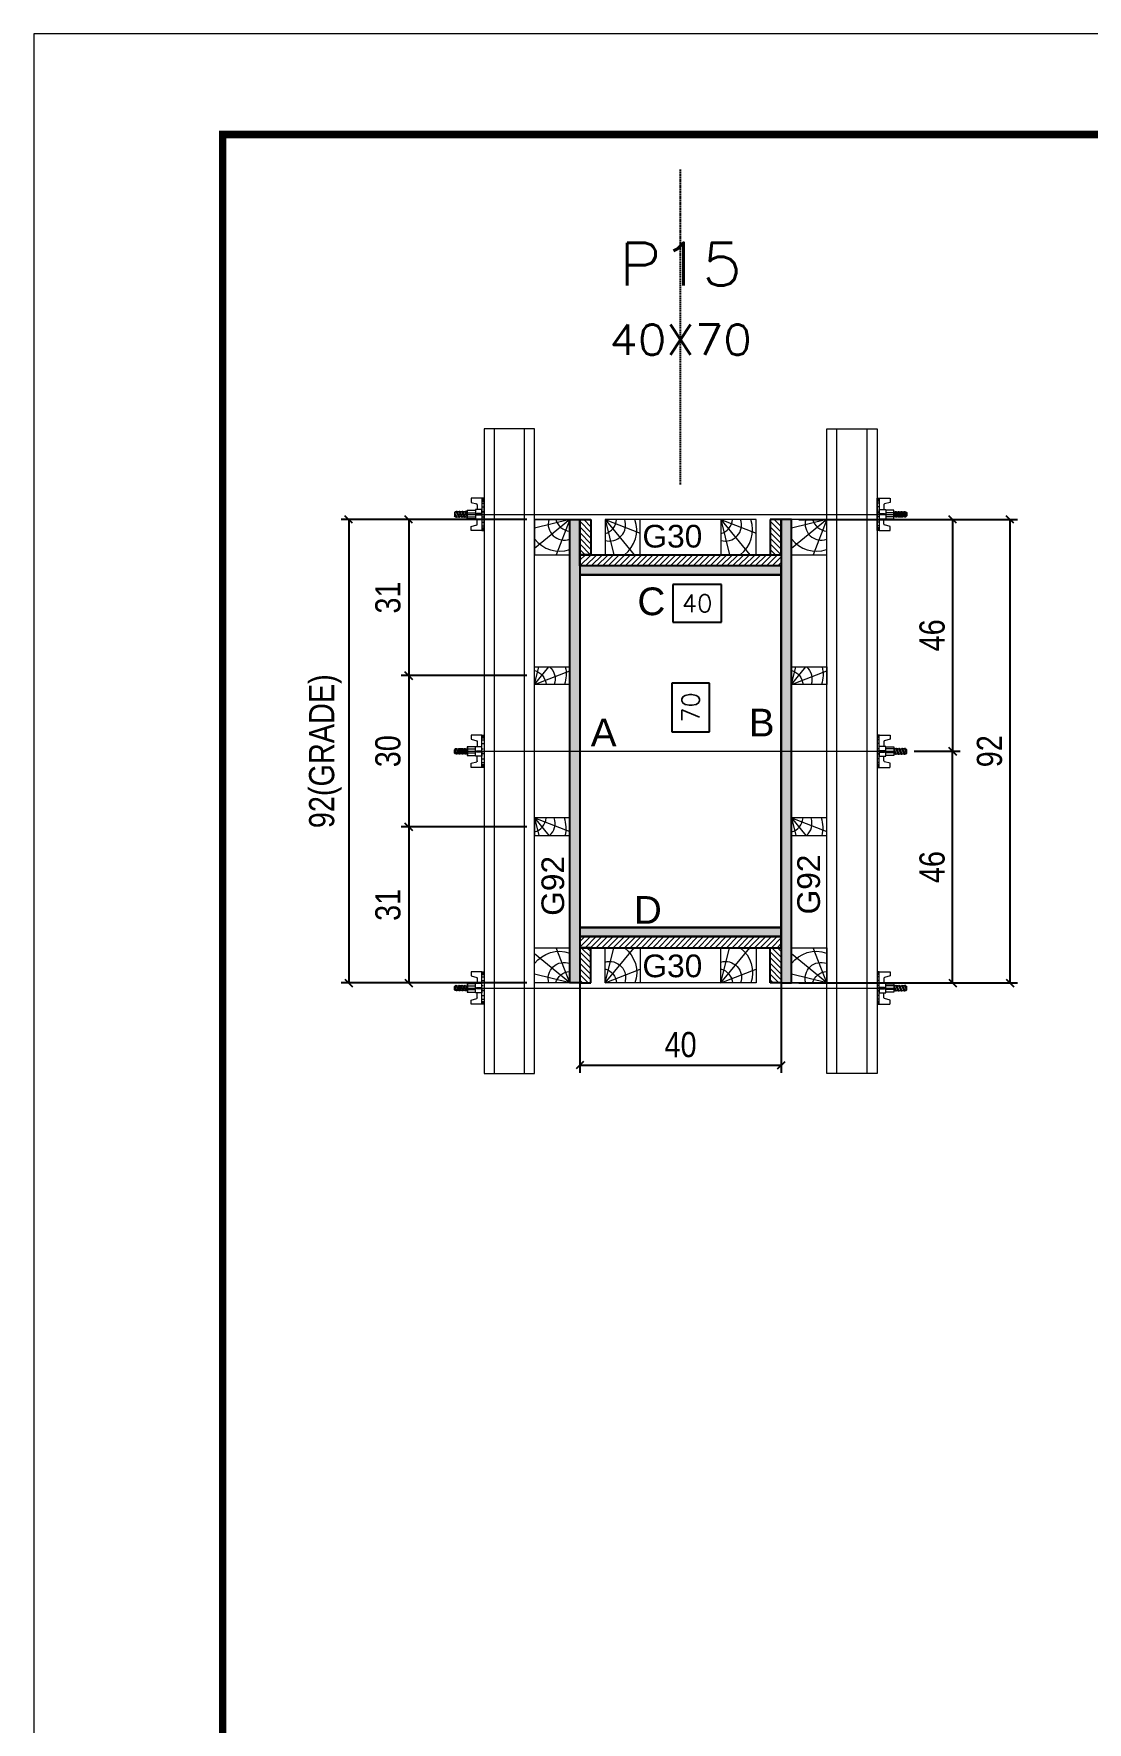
# Model space of a CAD drawing. Extents: x 1945 to 10875, y -3405 to 3369.
# Drawn here: x 3544 to 3962, y 421 to 1091 of the extents above; entities that cross this region are included whole.
import ezdxf
from ezdxf.enums import TextEntityAlignment as Align

# ---------------------------------------------------------------- set-up
doc = ezdxf.new("R2010")
doc.units = 0
doc.linetypes.add('DASHED', pattern=[0.75, 0.5, -0.25])
doc.linetypes.add('HIDDEN', pattern=[0.375, 0.25, -0.125])
for name, color, linetype in [('CHAPA', 1, 'Continuous'), ('COTA', 241, 'Continuous'), ('MEIO_PONT', 93, 'Continuous'), ('Painéis', 200, 'Continuous'), ('SARRAFO', 251, 'Continuous'), ('Texto de Titulo', 7, 'Continuous'), ('Texto Qtd Sarr', 242, 'Continuous'), ('TEXTO_GERAL', 7, 'Continuous')]:
    doc.layers.add(name, color=color, linetype=linetype)
for name, color, linetype, lineweight in [('Folhas', 255, 'Continuous', 9), ('Hachura', 251, 'Continuous', 9), ('Madeira', 126, 'Continuous', 18), ('Perfil Metálico', 224, 'Continuous', 18), ('SARRAFO DE PRESSAO', 251, 'DASHED', 9), ('Texto Seção', 7, 'Continuous', 15)]:
    doc.layers.add(name, color=color, linetype=linetype, lineweight=lineweight)
doc.styles.add('ARIAL', font='arial.ttf')
doc.styles.add('COTA TECNICA 2X', font='techl___.ttf', dxfattribs={"height": 10})
doc.styles.add('ROMANS', font='romans.shx')
doc.styles.add('SANSSERIF', font='sas_____.pfb')
doc.dimstyles.new('SECAO PILAR', dxfattribs={"dimtxt": 10, "dimasz": 3, "dimexe": 3, "dimexo": 3, "dimgap": 3, "dimtad": 1, "dimdec": 1, "dimlfac": 0.5, "dimzin": 12, "dimdsep": 46, "dimtxsty": 'COTA TECNICA 2X', "dimblk1": 'OBLIQUE', "dimblk2": 'OBLIQUE', "dimsah": 1, "dimcen": 0.9, "dimclrd": 256, "dimclre": 256, "dimclrt": 256, "dimadec": 1, "dimazin": 3, "dimtfac": 1, "dimtdec": 1, "dimtmove": 0, "dimatfit": 3, "dimfxl": 1, "dimtolj": 1, "dimtzin": 12, "dimarcsym": 0})
doc.dimstyles.new('SECÇÃO 2', dxfattribs={"dimtxt": 7, "dimasz": 6, "dimexe": 0.18, "dimexo": 2, "dimgap": -4, "dimtad": 3, "dimdec": 1, "dimlfac": 0.5, "dimzin": 12, "dimdsep": 46, "dimtxsty": 'ROMANS', "dimblk": 'ARCHTICK', "dimcen": 0.09, "dimse1": 1, "dimse2": 1, "dimsd1": 1, "dimsd2": 1, "dimclrd": 180, "dimclre": 5, "dimclrt": 1, "dimadec": 0, "dimazin": 3, "dimtfac": 1, "dimtdec": 1, "dimtofl": 0, "dimtmove": 0, "dimatfit": 3, "dimldrblk": 'ARCHTICK', "dimfxl": 1, "dimtolj": 1, "dimtzin": 0, "dimarcsym": 0})

# ---------------------------------------------------------------- blocks, each defined once
blk = doc.blocks.new('9999999999')
at = {"layer": 'Folhas'}
blk.add_lwpolyline([(98138.98, 34190.21), (99623.98, 34190.21), (99623.98, 35240.21), (98138.98, 35240.21)], close=True, dxfattribs=at)
at = {"layer": 'Folhas', "color": 30, "const_width": 3}
blk.add_lwpolyline([(98213.98, 34230.21), (99583.98, 34230.21), (99583.98, 35200.21), (98213.98, 35200.21)], close=True, dxfattribs=at)
blk = doc.blocks.new('titulo1')
at = {"layer": 'Defpoints', "color": 252, "linetype": 'HIDDEN', "ltscale": 2}
blk.add_line((0, 0), (0, 125), dxfattribs=at)
at = {"layer": 'Defpoints', "style": 'ROMANS', "oblique": 15}
blk.add_attdef('FOLHA', text='', height=10, dxfattribs=at).set_placement((0, 15.58), align=Align.MIDDLE_CENTER)
at = {"layer": 'Texto Qtd Sarr', "color": 3, "style": 'ROMANS', "oblique": 15}
for tag, height, p in [('TITULO', 17, (0, 71.45)), ('SEÇÃO', 12, (0, 41.55))]:
    blk.add_attdef(tag, text='', height=height, dxfattribs=at).set_placement(p, align=Align.MIDDLE_CENTER)
blk = doc.blocks.new('*D166')
at = {"layer": 'COTA', "color": 180, "lineweight": -2, "transparency": 16777216}
for p, q in [((3812.01, 833.44), (3797.01, 833.44)), ((3797.01, 833.44), (3797.01, 814.1)), ((3812.01, 814.1), (3812.01, 833.44)), ((3797.01, 814.1), (3812.01, 814.1))]:
    blk.add_line(p, q, dxfattribs=at)
at = {"layer": 'Defpoints', "color": 0, "transparency": 16777216}
for p in [(3760.5, 876.4), (3760.5, 736.4), (3816.01, 736.4)]:
    blk.add_point(p, dxfattribs=at)
at = {"layer": 'COTA', "color": 1, "transparency": 16777216, "insert": (3804.51, 823.77), "char_height": 7, "attachment_point": 5, "rotation": 90, "style": 'ROMANS'}
blk.add_mtext('\\A1;70', dxfattribs=at)
blk = doc.blocks.new('_ArchTick')
at = {"color": 0, "linetype": 'ByBlock', "const_width": 0.15}
blk.add_lwpolyline([(-0.5, -0.5), (0.5, 0.5)], dxfattribs=at)
blk = doc.blocks.new('_Oblique')
at = {"color": 0, "linetype": 'ByBlock', "lineweight": -2}
blk.add_line((-0.5, -0.5), (0.5, 0.5), dxfattribs=at)
blk = doc.blocks.new('*D167')
at = {"layer": 'COTA', "lineweight": -2, "transparency": 16777216}
for p, q in [((3847.5, 898.4), (3934.28, 898.4)), ((3931.28, 898.4), (3931.28, 714.4)), ((3847.5, 714.4), (3934.28, 714.4))]:
    blk.add_line(p, q, dxfattribs=at)
at = {"layer": 'Defpoints', "color": 0, "transparency": 16777216}
for p in [(3844.5, 898.4), (3844.5, 714.4), (3931.28, 714.4)]:
    blk.add_point(p, dxfattribs=at)
at = {"layer": 'COTA', "lineweight": -2, "transparency": 16777216, "xscale": 3, "yscale": 3, "zscale": 3}
for p, rotation in [((3931.28, 898.4), 90), ((3931.28, 714.4), 270)]:
    blk.add_blockref('_Oblique', p, dxfattribs=dict(at, rotation=rotation))
at = {"layer": 'COTA', "transparency": 16777216, "insert": (3923.19, 806.4), "char_height": 10, "attachment_point": 5, "rotation": 90, "style": 'COTA TECNICA 2X'}
blk.add_mtext('\\A1;92', dxfattribs=at)
blk = doc.blocks.new('*D168')
at = {"layer": 'COTA', "lineweight": -2, "transparency": 16777216}
for p, q in [((3881.5, 898.4), (3911.51, 898.4)), ((3908.51, 898.4), (3908.51, 806.4)), ((3893.3, 806.4), (3911.51, 806.4))]:
    blk.add_line(p, q, dxfattribs=at)
at = {"layer": 'Defpoints', "color": 0, "transparency": 16777216}
for p in [(3878.5, 898.4), (3890.3, 806.4), (3908.51, 806.4)]:
    blk.add_point(p, dxfattribs=at)
at = {"layer": 'COTA', "lineweight": -2, "transparency": 16777216, "xscale": 3, "yscale": 3, "zscale": 3}
for p, rotation in [((3908.51, 898.4), 90), ((3908.51, 806.4), 270)]:
    blk.add_blockref('_Oblique', p, dxfattribs=dict(at, rotation=rotation))
at = {"layer": 'COTA', "transparency": 16777216, "insert": (3900.41, 852.4), "char_height": 10, "attachment_point": 5, "rotation": 90, "style": 'COTA TECNICA 2X'}
blk.add_mtext('\\A1;46', dxfattribs=at)
blk = doc.blocks.new('*D169')
at = {"layer": 'COTA', "lineweight": -2, "transparency": 16777216}
for p, q in [((3893.3, 806.4), (3911.51, 806.4)), ((3908.51, 714.4), (3908.51, 806.4)), ((3881.5, 714.4), (3911.51, 714.4))]:
    blk.add_line(p, q, dxfattribs=at)
at = {"layer": 'Defpoints', "color": 0, "transparency": 16777216}
for p in [(3890.3, 806.4), (3908.51, 806.4), (3878.5, 714.4)]:
    blk.add_point(p, dxfattribs=at)
at = {"layer": 'COTA', "lineweight": -2, "transparency": 16777216, "xscale": 3, "yscale": 3, "zscale": 3}
for p, rotation in [((3908.51, 806.4), 90), ((3908.51, 714.4), 270)]:
    blk.add_blockref('_Oblique', p, dxfattribs=dict(at, rotation=rotation))
at = {"layer": 'COTA', "transparency": 16777216, "insert": (3900.41, 760.4), "char_height": 10, "attachment_point": 5, "rotation": 90, "style": 'COTA TECNICA 2X'}
blk.add_mtext('\\A1;46', dxfattribs=at)
blk = doc.blocks.new('*D170')
at = {"layer": 'COTA', "color": 180, "lineweight": -2, "transparency": 16777216}
for p, q in [((3816.75, 872.61), (3797.42, 872.61)), ((3797.42, 872.61), (3797.42, 857.61)), ((3816.75, 857.61), (3816.75, 872.61)), ((3797.42, 857.61), (3816.75, 857.61))]:
    blk.add_line(p, q, dxfattribs=at)
at = {"layer": 'Defpoints', "color": 0, "transparency": 16777216}
for p in [(3760.5, 876.4), (3840.5, 876.4), (3840.5, 853.61)]:
    blk.add_point(p, dxfattribs=at)
at = {"layer": 'COTA', "color": 1, "transparency": 16777216, "insert": (3807.09, 865.11), "char_height": 7, "attachment_point": 5, "style": 'ROMANS'}
blk.add_mtext('\\A1;40', dxfattribs=at)
blk = doc.blocks.new('PONTALETE')
at = {"layer": 'Madeira'}
for q in [(2.71, 7), (7, 5.76), (7, 1.74)]:
    blk.add_line((0, 0), q, dxfattribs=at)
blk.add_lwpolyline([(0, 0), (7, 0), (7, 7), (0, 7)], close=True, dxfattribs=at)
for centre, radius, start, end in [((2.04, 0.06), 6.23, 37.2818, 109.0913), ((1.09, 0.9), 3.19, 343.603, 109.9847), ((-0.21, -0.78), 3.09, 14.6322, 86.0383)]:
    blk.add_arc(centre, radius, start, end, dxfattribs=at)
blk = doc.blocks.new('*D171')
at = {"layer": 'COTA', "lineweight": -2, "transparency": 16777216}
for p, q in [((3739.5, 898.4), (3665.73, 898.4)), ((3668.73, 898.4), (3668.73, 714.4)), ((3739.5, 714.4), (3665.73, 714.4))]:
    blk.add_line(p, q, dxfattribs=at)
at = {"layer": 'Defpoints', "color": 0, "transparency": 16777216}
for p in [(3742.5, 898.4), (3668.73, 714.4), (3742.5, 714.4)]:
    blk.add_point(p, dxfattribs=at)
at = {"layer": 'COTA', "lineweight": -2, "transparency": 16777216, "xscale": 3, "yscale": 3, "zscale": 3}
for p, rotation in [((3668.73, 898.4), 90), ((3668.73, 714.4), 270)]:
    blk.add_blockref('_Oblique', p, dxfattribs=dict(at, rotation=rotation))
at = {"layer": 'COTA', "transparency": 16777216, "insert": (3659.5, 806.4), "char_height": 10, "attachment_point": 5, "rotation": 90, "style": 'COTA TECNICA 2X'}
blk.add_mtext('\\A1;92(GRADE)', dxfattribs=at)
blk = doc.blocks.new('MEIO PONTALETE')
at = {"layer": 'Madeira'}
for q in [(2.71, 7), (3.5, 2.88), (3.5, 0.87)]:
    blk.add_line((0, 0), q, dxfattribs=at)
blk.add_lwpolyline([(0, 0), (3.5, 0), (3.5, 7), (0, 7)], close=True, dxfattribs=at)
for centre, radius, start, end in [((2.04, 0.06), 6.23, 76.4499, 109.0913), ((1.09, 0.9), 3.19, 40.9063, 109.9847), ((-0.21, -0.78), 3.09, 14.6322, 86.0383)]:
    blk.add_arc(centre, radius, start, end, dxfattribs=at)
blk = doc.blocks.new('*D172')
at = {"layer": 'COTA', "lineweight": -2, "transparency": 16777216}
for p, q in [((3739.5, 776.4), (3689.57, 776.4)), ((3692.57, 776.4), (3692.57, 714.4)), ((3739.5, 714.4), (3689.57, 714.4))]:
    blk.add_line(p, q, dxfattribs=at)
at = {"layer": 'Defpoints', "color": 0, "transparency": 16777216}
for p in [(3742.5, 776.4), (3692.57, 714.4), (3742.5, 714.4)]:
    blk.add_point(p, dxfattribs=at)
at = {"layer": 'COTA', "lineweight": -2, "transparency": 16777216, "xscale": 3, "yscale": 3, "zscale": 3}
for p, rotation in [((3692.57, 776.4), 90), ((3692.57, 714.4), 270)]:
    blk.add_blockref('_Oblique', p, dxfattribs=dict(at, rotation=rotation))
at = {"layer": 'COTA', "transparency": 16777216, "insert": (3684.35, 745.4), "char_height": 10, "attachment_point": 5, "rotation": 90, "style": 'COTA TECNICA 2X'}
blk.add_mtext('\\A1;31', dxfattribs=at)
blk = doc.blocks.new('C')
at = {"layer": 'Hachura', "color": 0}
for p, q in [((0, 3.22), (0, -3.22)), ((0.45, 3.22), (0, 3.22)), ((0.46, 3.16), (0, 3.16)), ((0.46, 3.05), (0, 3.05)), ((0.46, 2.88), (0, 2.88)), ((0, 2.75), (0, -1.16)), ((0.46, 2.65), (0, 2.65)), ((0.46, 2.23), (0, 2.23)), ((0.46, 1.51), (0, 1.51)), ((0.39, 0.49), (0.17, 0.49)), ((0.45, -3.23), (0.45, 3.22)), ((0.45, 3.22), (2.58, 3.22)), ((1.74, 0.97), (0.45, 0.97)), ((1.45, 0.1), (0.45, 0.1)), ((1.35, 1.94), (1.35, 0.96)), ((2.58, 2.39), (1.47, 2.09)), ((1.74, -0.97), (1.74, 0.97)), ((1.74, 0.97), (1.74, 0.84)), ((1.74, 0.97), (1.74, 0.84)), ((1.74, 0.84), (3.35, 0.84)), ((3.35, 0.45), (1.74, 0.45)), ((2.58, 3.22), (2.58, 2.39)), ((3.32, 0.84), (3.32, -0.84)), ((3.35, 0.84), (3.35, -0.84)), ((3.68, 0.45), (3.35, 0.45)), ((3.84, -0.52), (3.35, 0.45)), ((3.35, 0.06), (3.67, -0.57)), ((3.68, 0.45), (4.16, -0.52)), ((3.72, 0.5), (4.25, -0.57)), ((4.37, -0.55), (3.83, 0.53)), ((4.15, 0.45), (3.93, 0.45)), ((4.42, -0.52), (3.93, 0.45)), ((4.15, 0.45), (4.26, 0.45)), ((4.26, 0.45), (4.74, -0.52)), ((4.3, 0.5), (4.83, -0.57)), ((4.95, -0.55), (4.41, 0.53)), ((4.51, 0.45), (4.84, 0.45)), ((5, -0.52), (4.51, 0.45)), ((4.84, 0.45), (5.32, -0.52)), ((4.88, 0.5), (5.41, -0.57)), ((5.53, -0.55), (4.99, 0.53)), ((5.58, -0.52), (5.09, 0.45)), ((5.42, 0.45), (5.09, 0.45)), ((5.58, -0.52), (5.09, 0.45)), ((5.42, 0.45), (5.74, -0.19)), ((5.46, 0.5), (5.74, -0.07)), ((5.74, 0.19), (5.57, 0.53)), ((5.74, 0.32), (5.68, 0.45)), ((5.68, 0.45), (5.74, 0.45)), ((5.74, 0.45), (5.9, 0.29)), ((5.74, 0.45), (5.74, -0.52)), ((5.9, -0.36), (5.9, 0.29)), ((0.45, 0), (0, 0)), ((0.46, -1.52), (0, -1.52)), ((0.46, -2.23), (0, -2.23)), ((0.46, -2.65), (0, -2.65)), ((0.46, -2.88), (0, -2.88)), ((0.46, -3.05), (0, -3.05)), ((0.46, -3.16), (0, -3.16)), ((0, -3.22), (2.57, -3.22)), ((0.08, -0.48), (0.29, -0.48)), ((0.29, -0.48), (0.4, -0.48)), ((0.45, 0), (0.45, -0.97)), ((0.45, -0.16), (1.45, -0.16)), ((0.45, -0.65), (0.45, -0.32)), ((0.45, -3.23), (0.45, -0.65)), ((0.45, -0.97), (1.74, -0.97)), ((1.35, -1.94), (1.35, -0.97)), ((2.58, -2.39), (1.47, -2.1)), ((3.35, -0.32), (1.74, -0.32)), ((3.35, -0.84), (1.74, -0.84)), ((2.58, -3.23), (2.58, -2.39)), ((3.35, -0.07), (3.58, -0.52)), ((3.35, -0.52), (3.58, -0.52)), ((3.84, -0.52), (4.16, -0.52)), ((4.42, -0.52), (4.74, -0.52)), ((4.63, -0.52), (4.74, -0.52)), ((5, -0.52), (5.32, -0.52)), ((5.58, -0.52), (5.74, -0.52)), ((5.74, -0.52), (5.9, -0.36)), ((5.74, -0.52), (5.74, -0.52))]:
    blk.add_line(p, q, dxfattribs=at)
for centre, radius, start, end in [((1.52, 1.94), 0.161, 104.7436, 180), ((1.44, -0.03), 0.129, 272.695, 87.305), ((3.81, 0.39), 0.143, 25.5688, 154.4312), ((4.39, 0.39), 0.143, 25.5688, 154.4312), ((4.97, 0.39), 0.143, 25.5688, 154.4312), ((5.55, 0.39), 0.143, 25.5688, 154.4312), ((0.17, -0.37), 0.174, 221.744, 317.8592), ((1.52, -1.94), 0.161, 180, 255.2564), ((3.71, -0.4), 0.174, 222.1408, 318.256), ((4.29, -0.4), 0.174, 222.1408, 318.256), ((4.87, -0.4), 0.174, 222.1408, 318.256), ((5.45, -0.4), 0.174, 222.1408, 318.256), ((5.61, -0.4), 0.174, 317.8592, 318.256)]:
    blk.add_arc(centre, radius, start, end, dxfattribs=at)
blk = doc.blocks.new('*D173')
at = {"layer": 'COTA', "lineweight": -2, "transparency": 16777216}
for p, q in [((3739.5, 898.4), (3689.57, 898.4)), ((3692.57, 898.4), (3692.57, 836.4)), ((3739.5, 836.4), (3689.57, 836.4))]:
    blk.add_line(p, q, dxfattribs=at)
at = {"layer": 'Defpoints', "color": 0, "transparency": 16777216}
for p in [(3742.5, 898.4), (3692.57, 836.4), (3742.5, 836.4)]:
    blk.add_point(p, dxfattribs=at)
at = {"layer": 'COTA', "lineweight": -2, "transparency": 16777216, "xscale": 3, "yscale": 3, "zscale": 3}
for p, rotation in [((3692.57, 898.4), 90), ((3692.57, 836.4), 270)]:
    blk.add_blockref('_Oblique', p, dxfattribs=dict(at, rotation=rotation))
at = {"layer": 'COTA', "transparency": 16777216, "insert": (3684.35, 867.4), "char_height": 10, "attachment_point": 5, "rotation": 90, "style": 'COTA TECNICA 2X'}
blk.add_mtext('\\A1;31', dxfattribs=at)
blk = doc.blocks.new('*D174')
at = {"layer": 'COTA', "lineweight": -2, "transparency": 16777216}
for p, q in [((3739.5, 836.4), (3689.57, 836.4)), ((3692.57, 836.4), (3692.57, 776.4)), ((3739.5, 776.4), (3689.57, 776.4))]:
    blk.add_line(p, q, dxfattribs=at)
at = {"layer": 'Defpoints', "color": 0, "transparency": 16777216}
for p in [(3742.5, 836.4), (3692.57, 776.4), (3742.5, 776.4)]:
    blk.add_point(p, dxfattribs=at)
at = {"layer": 'COTA', "lineweight": -2, "transparency": 16777216, "xscale": 3, "yscale": 3, "zscale": 3}
for p, rotation in [((3692.57, 836.4), 90), ((3692.57, 776.4), 270)]:
    blk.add_blockref('_Oblique', p, dxfattribs=dict(at, rotation=rotation))
at = {"layer": 'COTA', "transparency": 16777216, "insert": (3684.35, 806.4), "char_height": 10, "attachment_point": 5, "rotation": 90, "style": 'COTA TECNICA 2X'}
blk.add_mtext('\\A1;30', dxfattribs=at)
blk = doc.blocks.new('*D323')
at = {"layer": 'COTA', "lineweight": -2, "transparency": 16777216}
for p, q in [((3760.5, 729.8), (3760.5, 678.77)), ((3840.5, 729.8), (3840.5, 678.77)), ((3760.5, 681.77), (3840.5, 681.77))]:
    blk.add_line(p, q, dxfattribs=at)
at = {"layer": 'Defpoints', "color": 0, "transparency": 16777216}
for p in [(3760.5, 732.8), (3840.5, 732.8), (3840.5, 681.77)]:
    blk.add_point(p, dxfattribs=at)
at = {"layer": 'COTA', "lineweight": -2, "transparency": 16777216, "xscale": 3, "yscale": 3, "zscale": 3, "rotation": 180}
blk.add_blockref('_Oblique', (3760.5, 681.77), dxfattribs=at)
at = {"layer": 'COTA', "lineweight": -2, "transparency": 16777216, "xscale": 3, "yscale": 3, "zscale": 3}
blk.add_blockref('_Oblique', (3840.5, 681.77), dxfattribs=at)
at = {"layer": 'COTA', "transparency": 16777216, "insert": (3800.5, 689.87), "char_height": 10, "attachment_point": 5, "style": 'COTA TECNICA 2X'}
blk.add_mtext('\\A1;40', dxfattribs=at)

msp = doc.modelspace()

# ---------------------------------------------------------------- hatches: boundary and pattern name
at = {"layer": 'Hachura'}
h = msp.add_hatch(color=256, dxfattribs=at)
h.dxf.hatch_style = 1
h.paths.add_polyline_path([(3760.5, 714.4), (3756.5, 714.4), (3756.5, 898.4), (3760.5, 898.4)])
h = msp.add_hatch(color=256, dxfattribs=at)
h.dxf.hatch_style = 1
h.paths.add_polyline_path([(3760.5, 714.4), (3756.5, 714.4), (3756.5, 898.4), (3760.5, 898.4)])
h = msp.add_hatch(dxfattribs=at)
h.set_pattern_fill('ANSI31', color=256, scale=0.5, angle=90, style=0)
h.set_pattern_definition([(135, (-19130.9059, 10022.3547), (-1.12253202, -1.12253202), [])])
h.paths.add_polyline_path([(3760.5, 884.4), (3764.9, 884.4), (3764.9, 898.4), (3760.5, 898.4)])
h = msp.add_hatch(dxfattribs=at)
h.set_pattern_fill('ANSI31', color=256, scale=0.5, angle=90, style=0)
h.set_pattern_definition([(135, (-19088.9059, 10022.3547), (-1.12253202, -1.12253202), [])])
h.paths.add_polyline_path([(3840.5, 884.4), (3836.1, 884.4), (3836.1, 898.4), (3840.5, 898.4)])
h = msp.add_hatch(color=256, dxfattribs=at)
h.dxf.hatch_style = 1
h.paths.add_polyline_path([(3840.5, 714.4), (3844.5, 714.4), (3844.5, 898.4), (3840.5, 898.4)])
h = msp.add_hatch(color=256, dxfattribs=at)
h.dxf.hatch_style = 1
h.paths.add_polyline_path([(3840.5, 714.4), (3844.5, 714.4), (3844.5, 898.4), (3840.5, 898.4)])
h = msp.add_hatch(dxfattribs=at)
h.set_pattern_fill('ANSI31', color=256, scale=0.5, style=0)
h.set_pattern_definition([(45, (12934.4541, 23809.411), (-1.12253202, 1.12253202), [])])
h.paths.add_polyline_path([(3840.5, 880), (3840.5, 884.4), (3760.5, 884.4), (3760.5, 880)])
h = msp.add_hatch(color=256, dxfattribs=at)
h.dxf.hatch_style = 1
h.paths.add_polyline_path([(3760.5, 880), (3760.5, 876.4), (3840.5, 876.4), (3840.5, 880)])
h = msp.add_hatch(color=256, dxfattribs=at)
h.dxf.hatch_style = 1
h.paths.add_polyline_path([(3760.5, 880), (3760.5, 876.4), (3840.5, 876.4), (3840.5, 880)])
h = msp.add_hatch(color=256, dxfattribs=at)
h.dxf.hatch_style = 1
h.paths.add_polyline_path([(3760.5, 736.4), (3760.5, 732.8), (3840.5, 732.8), (3840.5, 736.4)])
h = msp.add_hatch(color=256, dxfattribs=at)
h.dxf.hatch_style = 1
h.paths.add_polyline_path([(3760.5, 736.4), (3760.5, 732.8), (3840.5, 732.8), (3840.5, 736.4)])
h = msp.add_hatch(dxfattribs=at)
h.set_pattern_fill('ANSI31', color=256, scale=0.5, style=0)
h.set_pattern_definition([(45, (12934.4541, 23835.411), (-1.12253202, 1.12253202), [])])
h.paths.add_polyline_path([(3840.5, 732.8), (3840.5, 728.4), (3760.5, 728.4), (3760.5, 732.8)])
h = msp.add_hatch(dxfattribs=at)
h.set_pattern_fill('ANSI31', color=256, scale=0.5, angle=90, style=0)
h.set_pattern_definition([(135, (-19130.9059, 10217.3547), (-1.12253202, -1.12253202), [])])
h.paths.add_polyline_path([(3760.5, 728.4), (3764.9, 728.4), (3764.9, 714.4), (3760.5, 714.4)])
h = msp.add_hatch(dxfattribs=at)
h.set_pattern_fill('ANSI31', color=256, scale=0.5, angle=90, style=0)
h.set_pattern_definition([(135, (-19088.9059, 10217.3547), (-1.12253202, -1.12253202), [])])
h.paths.add_polyline_path([(3840.5, 728.4), (3836.1, 728.4), (3836.1, 714.4), (3840.5, 714.4)])

# ---------------------------------------------------------------- linework, layer by layer
at = {"layer": 'CHAPA'}
for points in [[(3760.5, 714.4), (3756.5, 714.4), (3756.5, 898.4), (3760.5, 898.4)], [(3760.5, 714.4), (3756.5, 714.4), (3756.5, 898.4), (3760.5, 898.4)], [(3840.5, 714.4), (3844.5, 714.4), (3844.5, 898.4), (3840.5, 898.4)], [(3840.5, 714.4), (3844.5, 714.4), (3844.5, 898.4), (3840.5, 898.4)], [(3760.5, 880), (3760.5, 876.4), (3840.5, 876.4), (3840.5, 880)], [(3760.5, 880), (3760.5, 876.4), (3840.5, 876.4), (3840.5, 880)], [(3760.5, 736.4), (3760.5, 732.8), (3840.5, 732.8), (3840.5, 736.4)], [(3760.5, 736.4), (3760.5, 732.8), (3840.5, 732.8), (3840.5, 736.4)]]:
    msp.add_lwpolyline(points, close=True, dxfattribs=at)
at = {"layer": 'Hachura'}
for p, q in [((3711.7, 900.4), (3885.5, 900.41)), ((3711.7, 806.4), (3885.5, 806.39)), ((3711.7, 712.4), (3885.5, 712.39))]:
    msp.add_line(p, q, dxfattribs=at)
at = {"layer": 'Madeira'}
for points in [[(3756.5, 714.4), (3742.5, 714.4), (3742.5, 898.4), (3756.5, 898.4)], [(3770.51, 898.4), (3770.51, 884.4), (3830.5, 884.4), (3830.5, 898.4)], [(3844.5, 714.4), (3858.5, 714.4), (3858.5, 898.4), (3844.5, 898.4)], [(3770.51, 714.4), (3770.51, 728.4), (3830.5, 728.4), (3830.5, 714.4)]]:
    msp.add_lwpolyline(points, close=True, dxfattribs=at)
at = {"layer": 'Painéis'}
msp.add_lwpolyline([(3840.5, 876.4), (3760.5, 876.4), (3760.5, 736.4), (3840.5, 736.4)], close=True, dxfattribs=at)
at = {"layer": 'Perfil Metálico'}
for points in [[(3722.5, 678.4), (3742.5, 678.4), (3742.5, 934.4), (3722.5, 934.4)], [(3738.5, 934.4), (3726.5, 934.4), (3726.5, 678.4), (3738.5, 678.4)], [(3878.5, 678.4), (3858.5, 678.4), (3858.5, 934.4), (3878.5, 934.4)], [(3862.5, 934.4), (3874.5, 934.4), (3874.5, 678.4), (3862.5, 678.4)]]:
    msp.add_lwpolyline(points, close=True, dxfattribs=at)
at = {"layer": 'SARRAFO'}
for points in [[(3764.9, 898.4), (3764.9, 884.4), (3760.5, 884.4), (3760.5, 898.4)], [(3836.1, 898.4), (3836.1, 884.4), (3840.5, 884.4), (3840.5, 898.4)], [(3760.5, 884.4), (3840.5, 884.4), (3840.5, 880), (3760.5, 880)], [(3760.5, 728.4), (3840.5, 728.4), (3840.5, 732.8), (3760.5, 732.8)], [(3764.9, 714.4), (3764.9, 728.4), (3760.5, 728.4), (3760.5, 714.4)], [(3836.1, 714.4), (3836.1, 728.4), (3840.5, 728.4), (3840.5, 714.4)]]:
    msp.add_lwpolyline(points, close=True, dxfattribs=at)

# ---------------------------------------------------------------- block references
at = {"layer": 'Hachura', "linetype": 'Continuous', "yscale": 2, "zscale": 2, "rotation": 180}
for p, xscale in [((3722.5, 900.4), 2), ((3878.5, 900.4), -2)]:
    msp.add_blockref('C', p, dxfattribs=dict(at, xscale=xscale))
at = {"layer": 'Hachura', "linetype": 'Continuous', "yscale": 2, "zscale": 2}
for p, xscale in [((3722.5, 806.4), -2), ((3878.5, 806.4), 2), ((3722.5, 712.4), -2), ((3878.5, 712.4), 2)]:
    msp.add_blockref('C', p, dxfattribs=dict(at, xscale=xscale))
at = {"layer": 'MEIO_PONT'}
for name, p, xscale, yscale, zscale, rotation in [('PONTALETE', (3756.5, 898.4), 2, 2, 2, 180), ('PONTALETE', (3770.51, 898.4), 2, 2, 2, 270), ('PONTALETE', (3816.5, 898.4), 2, 2, 2, 270), ('PONTALETE', (3858.5, 898.4), 2, 2, 2, 180), ('MEIO PONTALETE', (3742.5, 832.9), -1.999999997962732, 1.999999997962732, 1.999999997962732, 270), ('MEIO PONTALETE', (3844.5, 832.9), -1.999999997962732, 1.999999997962732, 1.999999997962732, 270), ('MEIO PONTALETE', (3742.5, 779.9), 1.999999997962732, 1.999999997962732, 1.999999997962732, 270), ('MEIO PONTALETE', (3844.5, 779.9), 1.999999997962732, 1.999999997962732, 1.999999997962732, 270), ('PONTALETE', (3770.51, 714.4), -2, 2, 2, 270), ('PONTALETE', (3816.5, 714.4), -2, 2, 2, 270)]:
    msp.add_blockref(name, p, dxfattribs=dict(at, xscale=xscale, yscale=yscale, zscale=zscale, rotation=rotation))
at = {"layer": 'MEIO_PONT', "xscale": -2, "yscale": 2, "zscale": 2}
for p in [(3756.5, 714.4), (3858.5, 714.4)]:
    msp.add_blockref('PONTALETE', p, dxfattribs=at)
at = {"layer": 'SARRAFO DE PRESSAO', "color": 6, "linetype": 'ByBlock'}
msp.add_blockref('9999999999', (-94595.27, -34148.98), dxfattribs=at)
at = {"layer": 'Texto Seção'}
ref = msp.add_blockref('titulo1', (3800.5, 912.28), dxfattribs=at)
ref.add_attrib('TITULO', 'P15', dxfattribs={"layer": 'Texto de Titulo', "color": 7, "height": 17, "style": 'ROMANS', "width": 1.1}).set_placement((3800.5, 999.78), align=Align.MIDDLE_CENTER)
ref.add_attrib('SEÇÃO', '40X70', dxfattribs={"layer": 'Texto de Titulo', "color": 7, "height": 12, "style": 'ROMANS', "width": 1.1}).set_placement((3800.5, 969.78), align=Align.MIDDLE_CENTER)

# ---------------------------------------------------------------- texts
at = {"layer": 'TEXTO_GERAL', "style": 'ARIAL'}
for s, p in [('C', (3788.91, 865.91)), ('A', (3769.96, 813.85)), ('B', (3832.68, 817.76)), ('D', (3787.51, 743.4))]:
    msp.add_text(s, height=11, dxfattribs=at).set_placement(p, align=Align.MIDDLE_CENTER)
at = {"layer": 'TEXTO_GERAL', "color": 0, "linetype": 'Continuous', "style": 'SANSSERIF'}
for p in [(3749.77, 741.07), (3851.34, 741.61)]:
    msp.add_text('G92', height=9, rotation=90, dxfattribs=at).set_placement(p, align=Align.MIDDLE_LEFT)
at = {"layer": 'TEXTO_GERAL', "color": 0, "linetype": 'Continuous', "char_height": 9, "width": 285.3299, "style": 'SANSSERIF'}
for insert, attachment_point in [((3785.36, 896.26), 1), ((3785.36, 716.55), 7)]:
    msp.add_mtext('G30', dxfattribs=dict(at, insert=insert, attachment_point=attachment_point))

# ---------------------------------------------------------------- dimensions: what is measured, and where the dimension line sits
at = {"layer": 'COTA'}
dim = msp.add_linear_dim(base=(3668.73, 714.4), p1=(3742.5, 898.4), p2=(3742.5, 714.4), angle=270, text='<>(GRADE)', dimstyle='SECAO PILAR', dxfattribs=at)
dim.commit()
dim.dimension.update_dxf_attribs({"geometry": '*D171', "text_midpoint": (3659.5, 806.4)})
for base, p1, p2, angle, picture, middle in [((3692.57, 836.4), (3742.5, 898.4), (3742.5, 836.4), 270, '*D173', (3684.35, 867.4)), ((3931.28, 714.4), (3844.5, 898.4), (3844.5, 714.4), 270, '*D167', (3923.19, 806.4)), ((3908.51, 806.4), (3878.5, 898.4), (3890.3, 806.4), 270, '*D168', (3900.41, 852.4)), ((3692.57, 776.4), (3742.5, 836.4), (3742.5, 776.4), 270, '*D174', (3684.35, 806.4)), ((3908.51, 806.4), (3878.5, 714.4), (3890.3, 806.4), 90, '*D169', (3900.41, 760.4)), ((3692.57, 714.4), (3742.5, 776.4), (3742.5, 714.4), 270, '*D172', (3684.35, 745.4))]:
    dim = msp.add_linear_dim(base=base, p1=p1, p2=p2, angle=angle, dimstyle='SECAO PILAR', dxfattribs=at)
    dim.commit()
    dim.dimension.update_dxf_attribs({"geometry": picture, "text_midpoint": middle})
dim = msp.add_linear_dim(base=(3816.01, 736.4), p1=(3760.5, 876.4), p2=(3760.5, 736.4), angle=270, dimstyle='SECÇÃO 2', dxfattribs=at)
dim.commit()
dim.dimension.update_dxf_attribs({"geometry": '*D166', "text_midpoint": (3816.01, 823.77), "dimtype": 160})
dim = msp.add_linear_dim(base=(3840.5, 853.61), p1=(3760.5, 876.4), p2=(3840.5, 876.4), dimstyle='SECÇÃO 2', dxfattribs=at)
dim.commit()
dim.dimension.update_dxf_attribs({"geometry": '*D170', "text_midpoint": (3807.09, 853.61), "dimtype": 160})
dim = msp.add_linear_dim(base=(3840.5, 681.77), p1=(3760.5, 732.8), p2=(3840.5, 732.8), dimstyle='SECAO PILAR', dxfattribs=at)
dim.commit()
dim.dimension.update_dxf_attribs({"geometry": '*D323', "text_midpoint": (3800.5, 689.87)})

doc.saveas('drawing.dxf')
